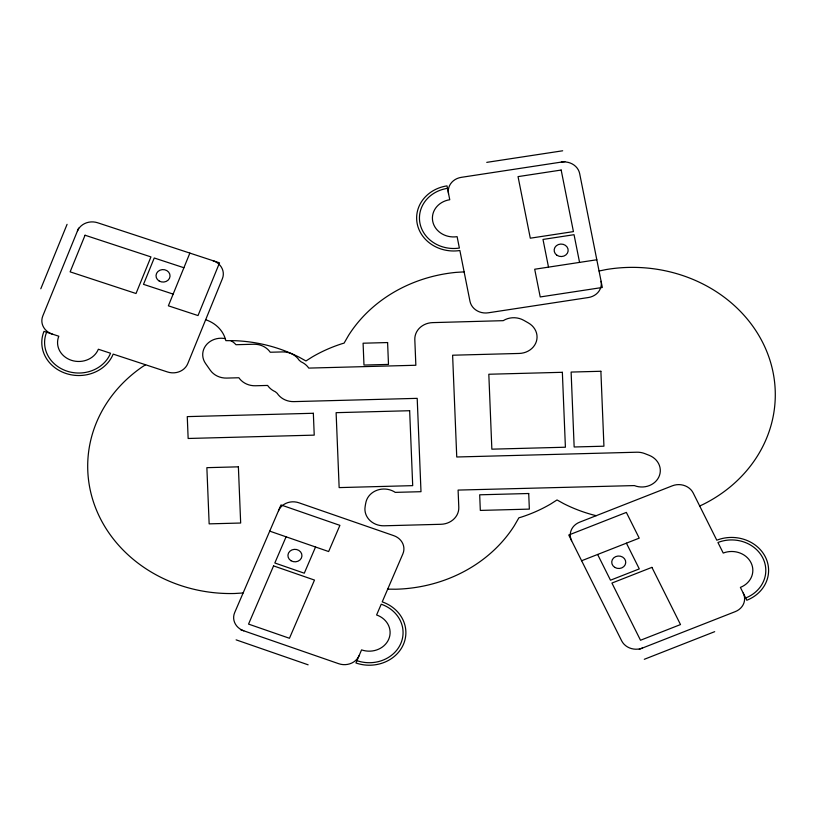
<?xml version="1.0" encoding="UTF-8"?>
<svg xmlns="http://www.w3.org/2000/svg" width="816" height="816" viewBox="0 0 816 816"><rect width="100%" height="100%" fill="white"/><g stroke="black" fill="none" stroke-linecap="round" stroke-linejoin="round"><path stroke-width="1.22" d="M40.8 288.782L67.075 224.339M78.611 228.133L42.779 316.016A15.769 14.056 1.6 0 0 52.224 334.07M189.873 253.093L168.371 305.816L198.023 315.568L219.524 262.844L97.614 222.758A15.769 14.056 1.6 0 0 77.418 231.061M286.09 536.806L274.829 562.989L304.286 573.199L315.547 547.006M145.585 364.762L142.096 366.986A141.943 126.48 1.6 0 0 96.319 509.714A141.943 126.48 1.6 0 0 234.763 593.497L243.117 592.977M699.689 505.971L702.331 504.798A141.943 126.48 1.6 0 0 766.673 351.206A141.943 126.48 1.6 0 0 606.094 269.566L599.056 271.014M581.624 560.745L639.224 538.142L626.351 512.407L568.762 535.01L621.649 640.815A15.769 14.056 1.6 0 0 642.488 648.037M639.285 649.291L735.277 611.623A15.769 14.056 1.6 0 0 743.243 593.099M644.293 659.297L714.683 631.676M486.754 162.364L562.673 150.787M564.815 161.558L461.295 177.347A15.769 14.056 1.6 0 0 448.535 193.576M596.812 259.763L534.704 269.239L540.223 296.953L602.33 287.477L579.656 173.573A15.769 14.056 1.6 0 0 561.367 162.088M464.12 271.881L456.001 272.381A141.943 126.48 1.6 0 0 348.626 335.274L344.087 343.128L342.016 343.709A141.943 126.48 1.6 0 0 312.242 356.959L305.959 360.958L299.36 357.296A141.943 126.48 1.6 0 0 235.64 340.721L225.848 340.639L225.236 338.63L223.604 338.365A18.574 16.555 1.6 0 0 205.612 345.78A18.574 16.555 1.6 0 0 205.55 363.487L210.304 370.26A18.574 16.555 1.6 0 0 226.705 378.083L238.915 377.757L239.68 378.818A18.574 16.555 1.6 0 0 255.408 385.764L267.628 385.438L268.393 386.498A18.574 16.555 1.6 0 0 275.298 391.721L277.195 393.302A18.574 16.555 1.6 0 0 293.923 401.615L417.2 398.351L420.995 491.691L395.24 492.374L393.873 491.528A18.574 16.555 1.6 0 0 366.18 501.279A61.098 54.437 1.6 0 0 365.15 506.532A18.574 16.555 1.6 0 0 384.163 525.79L440.905 524.29A18.574 16.555 1.6 0 0 458.796 507.246L458.092 490.079L634.328 485.581A18.574 16.555 1.6 0 0 658.767 477.156A18.574 16.555 1.6 0 0 649.159 455.318L644.854 453.625A18.574 16.555 1.6 0 0 636.766 452.217L456.746 456.991L452.615 355.215L519.16 353.45A18.574 16.555 1.6 0 0 536.408 341.343A18.574 16.555 1.6 0 0 528.452 322.993L523.841 320.362A18.574 16.555 1.6 0 0 503.207 320.668L432.704 322.616A18.574 16.555 1.6 0 0 414.814 339.66L415.854 365.252L308.734 368.098L307.969 367.037A18.574 16.555 1.6 0 0 301.063 361.814L299.166 360.233A18.574 16.555 1.6 0 0 282.438 351.92L270.229 352.247L269.453 351.186A18.574 16.555 1.6 0 0 253.725 344.24L235.957 344.709A18.574 16.555 1.6 0 0 232.019 341.333L230.897 340.68M387.692 589.152L395.872 589.223A141.943 126.48 1.6 0 0 514.355 525.647L518.905 517.783L520.975 517.211A141.943 126.48 1.6 0 0 550.749 503.962L557.032 499.953L563.621 503.615A141.943 126.48 1.6 0 0 594.415 515.263L596.251 515.671M183.896 267.74L154.244 257.989L143.494 284.345L173.145 294.097M269.719 531.134L328.644 551.545L339.905 525.361L280.99 504.941L234.671 612.612A15.769 14.056 1.6 0 0 243.77 630.809M240.496 629.677L338.701 663.704A15.769 14.056 1.6 0 0 359.071 655.707M236.12 639.856L308.132 664.816M205.663 319.75L208.243 320.708A31.549 28.101 1.6 0 1 225.471 339.303M626.423 543.17L639.285 568.905L610.49 580.207L597.628 554.472M579.564 262.395L574.046 234.692L542.997 239.435L548.505 267.138M46.624 332.224A33.997 30.294 1.6 0 0 67.004 371.147A33.997 30.294 1.6 0 0 110.548 353.246L98.359 349.238A21.032 18.737 1.6 0 1 71.42 360.315A21.032 18.737 1.6 0 1 58.813 336.233L43.993 331.357A36.802 32.793 1.6 0 0 66.045 373.493A36.802 32.793 1.6 0 0 113.179 354.113L167.545 371.984A15.769 14.056 1.6 0 0 187.751 363.681L222.38 278.725A15.769 14.056 1.6 0 0 212.935 260.671M356.939 660.654A33.997 30.294 1.6 0 0 400.829 643.436A33.997 30.294 1.6 0 0 381.225 604.207L376.594 614.968A21.032 18.737 1.6 0 1 388.722 639.234A21.032 18.737 1.6 0 1 361.57 649.893L355.939 662.98A36.802 32.793 1.6 0 0 403.451 644.344A36.802 32.793 1.6 0 0 382.225 601.871L402.88 553.86A15.769 14.056 1.6 0 0 393.781 535.663L298.85 502.768A15.769 14.056 1.6 0 0 278.48 510.765M447.484 188.343A33.997 30.294 1.6 0 0 419.965 223.309A33.997 30.294 1.6 0 0 459.377 248.064L457.113 236.671A21.032 18.737 1.6 0 1 432.735 221.36A21.032 18.737 1.6 0 1 449.759 199.726L446.995 185.875A36.802 32.793 1.6 0 0 417.2 223.727A36.802 32.793 1.6 0 0 459.877 250.522L469.985 301.318A15.769 14.056 1.6 0 0 488.274 312.803L588.336 297.534A15.769 14.056 1.6 0 0 601.106 281.316M745.671 597.965A33.997 30.294 1.6 0 0 762.848 558.052A33.997 30.294 1.6 0 0 717.937 542.487L723.231 553.064A21.032 18.737 1.6 0 1 751.006 562.693A21.032 18.737 1.6 0 1 740.387 587.387L746.813 600.25A36.802 32.793 1.6 0 0 765.408 557.042A36.802 32.793 1.6 0 0 716.795 540.202L693.212 493.017A15.769 14.056 1.6 0 0 672.374 485.795L579.584 522.209A15.769 14.056 1.6 0 0 571.618 540.722M85.058 235.232L70.125 271.85L136.017 293.515L150.95 256.907L85.058 235.232M273.574 565.896L248.543 624.097L289.456 638.275L314.486 580.074L273.574 565.896M651.913 567.365L611.918 583.063L640.509 640.254L680.503 624.566L651.913 567.365M561.173 170.044L518.038 176.623L530.298 238.19L573.434 231.611L561.173 170.044M387.6 342.557L363.089 343.21L363.977 365.058L388.487 364.405L387.6 342.557M562.357 372.3L488.815 374.248L491.854 449.167L565.406 447.219L562.357 372.3M600.882 371.27L571.118 372.065L574.158 446.984L603.932 446.199L600.882 371.27M313.344 413.273L187.262 416.619L188.149 438.478L314.231 435.132L313.344 413.273M409.652 410.723L336.11 412.672L339.15 487.601L412.702 485.642L409.652 410.723M238.384 466.834L206.866 467.67L209.151 523.862L240.669 523.025L238.384 466.834M528.717 493.507L479.686 494.802L480.318 510.418L529.349 509.113L528.717 493.507M159.212 281.041A7.007 6.242 1.6 0 0 170.034 276.196A7.007 6.242 1.6 0 0 159.865 270.239A7.007 6.242 1.6 0 0 159.212 281.041M291.016 560.735A7.007 6.242 1.6 0 0 301.93 556.063A7.007 6.242 1.6 0 0 291.873 549.943A7.007 6.242 1.6 0 0 291.016 560.735M556.961 255.275A7.007 6.242 1.6 0 0 568.12 251.083A7.007 6.242 1.6 0 0 558.399 244.545A7.007 6.242 1.6 0 0 556.961 255.275M614.815 567.406A7.007 6.242 1.6 0 0 625.729 562.744A7.007 6.242 1.6 0 0 615.672 556.624A7.007 6.242 1.6 0 0 614.815 567.406"/></g></svg>
